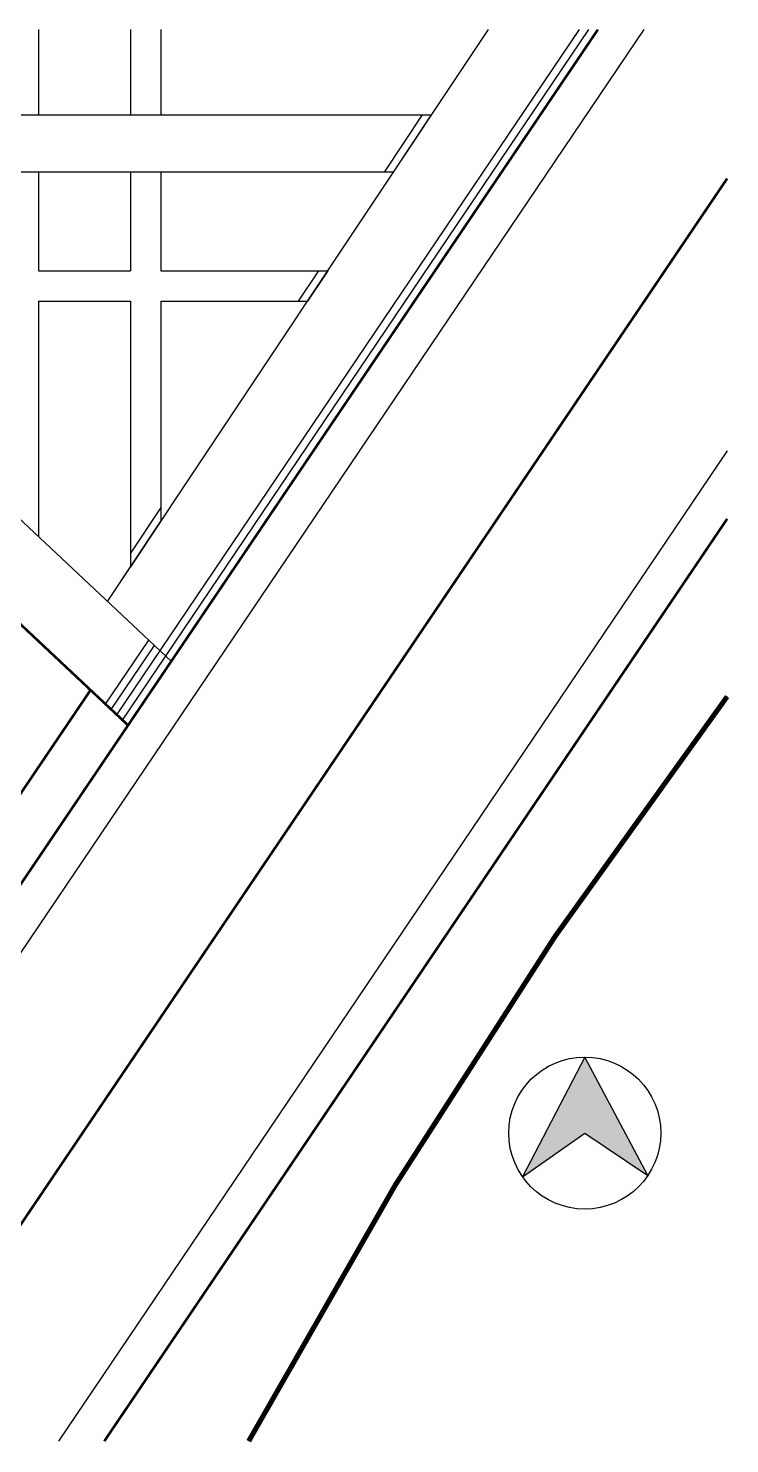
# Model space of a CAD drawing. Header units: millimetres. Extents: x -1966 to 205283, y -140015 to 7000.
# Drawn here: x 140410 to 168023, y -140015 to -84276 of the extents above; entities that cross this region are included whole.
import ezdxf

# ---------------------------------------------------------------- set-up
doc = ezdxf.new("R2010")
doc.units = ezdxf.units.MM
doc.header["$LTSCALE"] = 1000
doc.linetypes.add('DASH', pattern=[0.35, 0.25, -0.1])
doc.linetypes.add('DOTE', pattern=[2.42, 2, -0.2, 0.02, -0.2])

msp = doc.modelspace()

# ---------------------------------------------------------------- hatches: boundary and pattern name
h = msp.add_hatch(color=256)
h.dxf.hatch_style = 1
h.paths.add_polyline_path([(162316.7, -127781.7), (164801.5, -129450.3), (162316.7, -124788.6), (159868.3, -129503.3)])

# ---------------------------------------------------------------- linework, layer by layer
for p, q in [((126362.5, -94839.2), (144337.2, -111722.4)), ((144337.2, -111722.4), (144337.2, -111722.4)), ((144337.2, -111722.4), (144337.2, -111722.4)), ((162316.7, -124788.6), (159868.3, -129503.3)), ((164801.5, -129450.3), (162316.7, -124788.6)), ((159868.3, -129503.3), (162316.7, -127781.7)), ((162316.7, -127781.7), (164801.5, -129450.3))]:
    msp.add_line(p, q)
at = {"color": 1, "linetype": 'DOTE', "const_width": 100}
for points in [[(162833.9, -84325.9), (125303.3, -139914.6)], [(167923.1, -90191.4), (134352.6, -139914.6)], [(167923.1, -103594.9), (143401.9, -139914.6)]]:
    msp.add_lwpolyline(points, dxfattribs=at)
for points in [[(164643.8, -84325.9), (127113.1, -139914.6)], [(140815.5, -84325.9), (140815.5, -87688.3)], [(143523.5, -106842.3), (158528.6, -84325.9)], [(143894.2, -111306.3), (162110, -84325.9)], [(144088.6, -111554.6), (162472, -84325.9)], [(144428.6, -84325.9), (144428.6, -87688.3)], [(145628.6, -84325.9), (145628.6, -87688.3)], [(123131.3, -87688.3), (156287.9, -87688.3)], [(154427.9, -89938.3), (155927.4, -87688.3)], [(154788.4, -89938.3), (156287.9, -87688.3)], [(121144.8, -89938.3), (144337.2, -111722.4)], [(154788.4, -89938.3), (125526.7, -89938.3), (146037.7, -109203.8)], [(140815.5, -89938.3), (140815.5, -93826.8)], [(144428.6, -89938.3), (144428.6, -93826.8)], [(145628.6, -89938.3), (145628.6, -93826.8)], [(140815.5, -93826.8), (144428.6, -93826.8)], [(145628.6, -93826.8), (152197.1, -93826.8)], [(151836.6, -93826.8), (151036.9, -95026.8)], [(152197.1, -93826.8), (151397.5, -95026.8)], [(140815.5, -95026.8), (140815.5, -104298.7)], [(140815.5, -95026.8), (144428.6, -95026.8)], [(144428.6, -95026.8), (144428.6, -105484.1)], [(145628.6, -95026.8), (145628.6, -103683.4)], [(145628.6, -95026.8), (151397.5, -95026.8)], [(167923.1, -100914.2), (141592, -139914.6)], [(145628.6, -103142.4), (144428.6, -104943.1)], [(143523.5, -106842.3), (145628.6, -103683.4)], [(145628.6, -103683.4), (144428.6, -105484.1)], [(143451.2, -110890.2), (145151.6, -108371.6)], [(143672.7, -111098.3), (145373.1, -108579.6)], [(144337.2, -111722.4), (146037.7, -109203.8)], [(134304.3, -126582.6), (144337.2, -111722.4)]]:
    msp.add_lwpolyline(points)
at = {"color": 1, "linetype": 'DASH', "ltscale": 3, "const_width": 100}
msp.add_lwpolyline([(134304.3, -126582.6), (103588.6, -126582.6), (124879.9, -93446.7), (144337.2, -111722.4)], close=True, dxfattribs=at)
msp.add_lwpolyline([(131891.2, -126582.6), (142860.5, -110335.4)], dxfattribs=at)
at = {"const_width": 200}
msp.add_lwpolyline([(149086.6, -139914.6, -0.0384543), (167923.1, -110594.4, -2.9780723)], format="xyb", dxfattribs=at)
msp.add_circle((162316.7, -127781.7), 2993.1)
at = {"ltscale": 3}
msp.add_arc((348840.2, -247534.3), 226899.8, 142.877166, 151.685903, dxfattribs=at)

doc.saveas('drawing.dxf')
